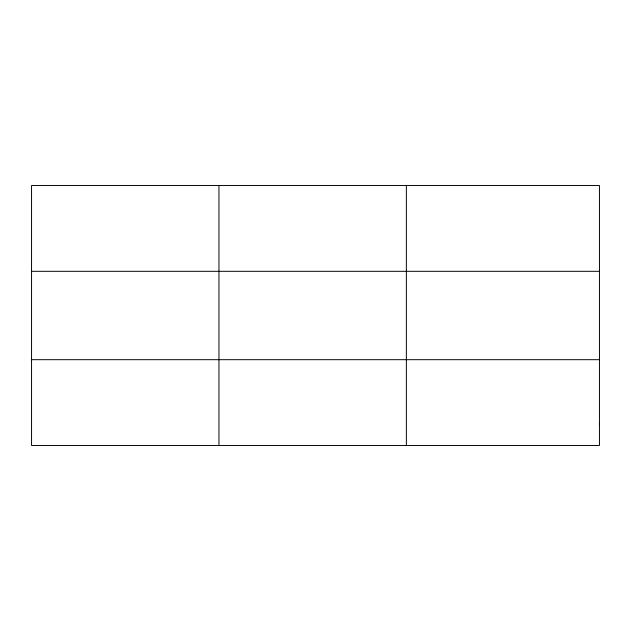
<?xml version="1.0" encoding="UTF-8"?>
<svg xmlns="http://www.w3.org/2000/svg" width="631" height="631" viewBox="0 0 631 631"><rect width="100%" height="100%" fill="white"/><g stroke="black" fill="none" stroke-linecap="round" stroke-linejoin="round"><path stroke-width="0.95" d="M218.957 185.53L218.957 445.47M406.364 185.53L406.364 445.47M31.55 271.314L599.45 271.314M31.55 359.686L599.45 359.686M599.45 424.024L599.45 445.47L31.55 445.47L31.55 185.53L599.45 185.53L599.45 424.024"/></g></svg>
